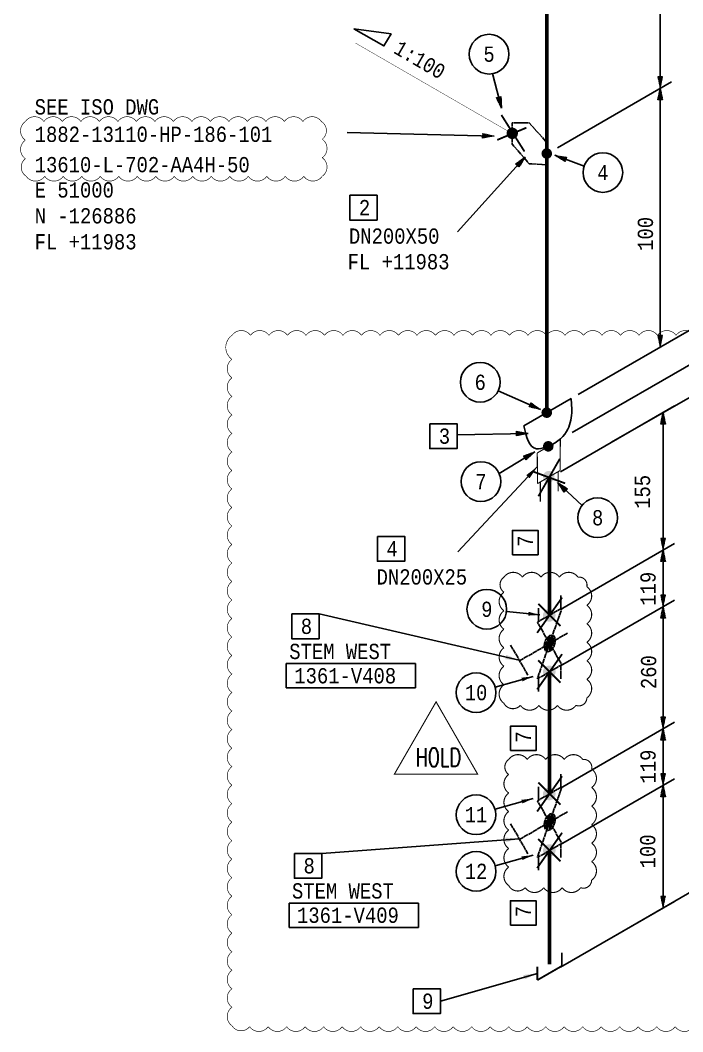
# Model space of a CAD drawing. Header units: inches. Extents: x 1009 to 1850, y 0 to 594.
# Drawn here: x 1315.1 to 1458.4, y 118.1 to 336.7 of the extents above; entities that cross this region are included whole.
import ezdxf
from ezdxf.enums import TextEntityAlignment as Align

# ---------------------------------------------------------------- set-up
doc = ezdxf.new("R2010")
doc.units = ezdxf.units.IN
doc.header["$MEASUREMENT"] = 0
doc.linetypes.add('Dashed', pattern=[4.18782, 2.09391, -2.09391])
doc.linetypes.add('Solid', pattern=[1, 1, 0])
for name, color, linetype in [('2', 2, 'Continuous'), ('3', 3, 'Continuous'), ('4', 4, 'Continuous'), ('Border', 7, 'Continuous'), ('DIM-LINES', 7, 'Continuous'), ('DIM-TEXT', 7, 'Continuous'), ('FITTINGS', 7, 'Continuous'), ('ISO-TEXT', 7, 'Continuous'), ('ISOTEXT', 7, 'Continuous'), ('NOZZLES', 7, 'Continuous'), ('PIPE', 7, 'Continuous'), ('Rev.4', 6, 'Continuous'), ('WELDS', 7, 'Continuous')]:
    doc.layers.add(name, color=color, linetype=linetype)
for name, color, linetype, lineweight in [('fittingDimension', 2, 'Solid', 13), ('symbol', 2, 'Solid', 30), ('weldDimension', 2, 'Solid', 13)]:
    doc.layers.add(name, color=color, linetype=linetype, lineweight=lineweight)
doc.styles.add('fixedText', font='MONOTXT8.shx', dxfattribs={"width": 0.85})
doc.styles.add('MONOTXT', font='MONOTXT.shx', dxfattribs={"width": 0.8})
doc.styles.add('ROMANS', font='romans.shx', dxfattribs={"width": 0.8})
doc.styles.get("Standard").update_dxf_attribs({"font": 'arial.ttf'})
doc.dimstyles.new('1-1', dxfattribs={"dimtxt": 2.5, "dimasz": 3, "dimexe": 1.2, "dimexo": 1.2, "dimtad": 1, "dimdec": 1, "dimzin": 12, "dimdsep": 46, "dimtxsty": 'ROMANS', "dimcen": 2.5, "dimclrd": 4, "dimclre": 4, "dimclrt": 2, "dimadec": 1, "dimazin": 3, "dimtfac": 1, "dimtdec": 1, "dimtmove": 0, "dimatfit": 3, "dimfxl": 1, "dimtfill": 1, "dimarcsym": 0})
doc.dimstyles.new('ISO-25', dxfattribs={"dimtxt": 2.5, "dimasz": 2.5, "dimexe": 1.25, "dimexo": 0.625, "dimtad": 1, "dimtxsty": 'Standard', "dimcen": 2.5, "dimclre": 4, "dimadec": 0, "dimazin": 0, "dimtfac": 1, "dimtmove": 0, "dimatfit": 3, "dimfxl": 1, "dimarcsym": 0})

# ---------------------------------------------------------------- blocks, each defined once
blk = doc.blocks.new('block51')
at = {"layer": 'WELDS'}
h = blk.add_hatch(color=2, dxfattribs=at)
edge = h.paths.add_edge_path(flags=0)
edge.add_arc((0, 0), 1.15, 0, 360)
at = {"flags": 1}
for tag in ['Tag', 'UCI', 'Pipe Ref', 'Description', 'Key']:
    blk.add_attdef(tag, (0, 0), '', height=1, dxfattribs=at)
blk = doc.blocks.new('block52')
at = {"layer": 'WELDS'}
h = blk.add_hatch(color=2, dxfattribs=at)
edge = h.paths.add_edge_path(flags=0)
edge.add_arc((0, 0), 1.15, 0, 360)
at = {"flags": 1}
for tag in ['Tag', 'UCI', 'Pipe Ref', 'Description', 'Key']:
    blk.add_attdef(tag, (0, 0), '', height=1, dxfattribs=at)
blk = doc.blocks.new('block72')
at = {"color": 2, "linetype": 'ByBlock', "const_width": 0.2}
for points in [[(0, 2.399999999999977), (0, 0)], [(4.800000000000011, -0.4000000000000341), (0, 2.399999999999977)], [(0, 0), (0, -2.400000000000034)], [(4.800000000000011, -5.100000000000023), (4.800000000000011, -0.4000000000000341)], [(0, -2.400000000000034), (4.800000000000011, -5.100000000000023)]]:
    blk.add_lwpolyline(points, dxfattribs=at)
at = {"flags": 1}
for tag in ['Tag', 'UCI', 'Pipe Ref', 'Description', 'Key']:
    blk.add_attdef(tag, (0, 0), '', height=1, dxfattribs=at)

msp = doc.modelspace()

# ---------------------------------------------------------------- hatches: boundary and pattern name
at = {"layer": 'WELDS'}
h = msp.add_hatch(color=2, dxfattribs=at)
edge = h.paths.add_edge_path(flags=0)
edge.add_arc((1421.515855416632, 312.2730015240131), 1.25, -180.0000000000002, 179.9999999999998)
h = msp.add_hatch(color=2, dxfattribs=at)
edge = h.paths.add_edge_path(flags=0)
edge.add_arc((1429.296226198115, 244.6435948764215), 1.15, -59.00555022275671, 300.9944497772433, ccw=False)
h = msp.add_hatch(color=2, dxfattribs=at)
edge = h.paths.add_edge_path(flags=0)
edge.add_arc((1429.407568900845, 238.0816699338998), 1.25, -60.00000000000001, 300.0000000000001)
h = msp.add_hatch(color=2, dxfattribs=at)
edge = h.paths.add_edge_path(flags=0)
edge.add_arc((1429.519580196421, 208.1259699488317), 1.375, 299.9999999999999, 659.9999999999999, ccw=False)
h = msp.add_hatch(color=2, dxfattribs=at)
edge = h.paths.add_edge_path(flags=0)
edge.add_arc((1429.519580196421, 195.9047836693249), 1.375, 299.9999999999999, 659.9999999999999, ccw=False)
h = msp.add_hatch(color=2, dxfattribs=at)
edge = h.paths.add_edge_path(flags=0)
edge.add_arc((1429.519580196421, 169.5230643709745), 1.375, 299.9999999999999, 659.9999999999999, ccw=False)
h = msp.add_hatch(color=2, dxfattribs=at)
edge = h.paths.add_edge_path(flags=0)
edge.add_arc((1429.519580196421, 157.3018780914677), 1.375, 299.9999999999999, 659.9999999999999, ccw=False)

# ---------------------------------------------------------------- linework, layer by layer
at = {"layer": '2', "color": 4}
for p, q in [((1419.182250337653, 317.7040520497834), (1417.213738463902, 325.2427727977605)), ((1424.281207037153, 307.1827302480593), (1409.679981167104, 290.9918417764858)), ((1430.751099240949, 307.5446252050689), (1437.03683996884, 305.1904187488811)), ((1427.640283595558, 252.5728559035953), (1418.455339141882, 256.6249931398185)), ((1424.926177877127, 247.436048370675), (1409.572861432736, 247.1600982769631)), ((1426.398157533969, 243.4455179987303), (1418.669441145987, 238.773293151055)), ((1431.309646054922, 236.8500093247673), (1436.609053583137, 231.8807336447828))]:
    msp.add_line(p, q, dxfattribs=at)
for points in [[(1386.39496148048, 298.890747677535), (1392.295086718514, 298.890747677535), (1392.295086718514, 293.5280304643985), (1386.39496148048, 293.5280304643985)], [(1403.672736194702, 249.5132294584976), (1409.572861432736, 249.5132294584976), (1409.572861432736, 244.1505122453612), (1403.672736194702, 244.1505122453612)], [(1392.356185316495, 225.18997295886), (1398.256310554529, 225.18997295886), (1398.256310554529, 219.8272557457235), (1392.356185316495, 219.8272557457235)], [(1421.536200063322, 221.2145613133389), (1421.536200063322, 226.4877606624231), (1427.086075540473, 226.4877606624234), (1427.086075540473, 221.2145613133389)], [(1373.838100820284, 208.418137870272), (1379.738226058318, 208.418137870272), (1379.738226058318, 203.0554206571355), (1373.838100820284, 203.0554206571355)], [(1421.114754431374, 178.9021133816623), (1421.114754431374, 184.1753127307465), (1426.664629908525, 184.1753127307468), (1426.664629908525, 178.9021133816623)], [(1374.425043951774, 156.6675087407019), (1380.325169189808, 156.6675087407019), (1380.325169189808, 151.3047915275654), (1374.425043951774, 151.3047915275654)], [(1421.114754431374, 141.1731580367178), (1421.114754431374, 146.4463573858019), (1426.664629908525, 146.4463573858023), (1426.664629908525, 141.1731580367178)], [(1400.076425311183, 127.4173628202046), (1405.976550549217, 127.4173628202046), (1405.976550549217, 122.0546456070681), (1400.076425311183, 122.0546456070681)]]:
    msp.add_lwpolyline(points, close=True, dxfattribs=at)
for centre in [(1416.49556009882, 329.3895409895056), (1441.098747778097, 303.8101995818309), (1414.588294453558, 258.4824283011374), (1414.752192446218, 237.0242183601553), (1439.974036632749, 229.2197208534141), (1416.008112192686, 209.4308663910772), (1413.686561981431, 191.4198613747406), (1413.680714727362, 165.0298799658684), (1413.686561981431, 152.8028489198371)]:
    msp.add_circle(centre, 4.29, dxfattribs=at)
at = {"layer": '4', "color": 4}
msp.add_lwpolyline([(1387.277724255264, 334.8879924087699), (1395.302179367884, 333.7634380982769), (1393.773752260175, 331.1617055696585), (1387.277724255264, 334.8879924087699)], dxfattribs=at)
at = {"layer": 'Border', "color": 4}
for p, q in [((1453.498314576682, 537.5195285727721), (1453.498312205399, 266.0793718614628)), ((1454.114688056418, 251.9485415362411), (1454.114687121285, 144.9041884485482))]:
    msp.add_line(p, q, dxfattribs=at)
at = {"layer": 'Border', "color": 2}
for p, q in [((1431.308803555056, 309.1757902968894), (1455.95953882495, 323.4078989406847)), ((1435.744901456326, 255.8294326484114), (1467.003930345912, 273.87684139242)), ((1442.969569793944, 245.5139309581267), (1487.316226170661, 270.9425644500775)), ((1434.471004988757, 247.6312548041952), (1467.003930345912, 266.4141480166746)), ((1434.236769803091, 254.958712432443), (1424.019825853475, 249.0599570928366)), ((1431.925177653887, 239.1374349575493), (1456.575912923781, 253.3695436013446)), ((1431.92851210405, 209.41769980112), (1456.579247373943, 223.6498084449152)), ((1431.925177653887, 197.1804839227682), (1456.575912923781, 211.4125925665635)), ((1431.919330399818, 170.8046093909423), (1456.570065669712, 185.0367180347376)), ((1431.925177653887, 158.577578344911), (1456.575912923781, 172.8096869887063)), ((1442.966248562493, 138.4676476710649), (1467.616983832386, 152.6997563148602)), ((1431.921856422435, 132.0911516704875), (1456.572591692329, 146.3232603142828))]:
    msp.add_line(p, q, dxfattribs=at)
msp.add_spline([(1424.019825853475, 249.0599570928366), (1426.72213940894, 244.1093661628869), (1428.77172719, 244.4578802796119), (1433.274559781599, 247.8701943681705), (1434.363635189387, 251.8526304676617), (1434.236769803091, 254.958712432443)], degree=3, dxfattribs=at)
at = {"layer": 'DIM-LINES', "color": 4}
msp.add_line((1417.601834327776, 311.6973574237301), (1385.844108660692, 312.4665314615327), dxfattribs=at)
at = {"layer": 'FITTINGS', "color": 2, "linetype": 'ByBlock'}
for points, const_width in [([(1428.97505541663, 307.9160423134879), (1428.97505541663, 305.7160423134878)], 0.2), ([(1431.450088905937, 239.1363692765258), (1431.450088905937, 234.9425971901661)], 0.26), ([(1427.586222072158, 236.9055647199309), (1427.586222072158, 232.7117926335712)], 0.26)]:
    msp.add_lwpolyline(points, dxfattribs=dict(at, const_width=const_width))
at = {"layer": 'ISO-TEXT', "color": 2}
for p, q in [((1400.622260967003, 197.7135873773983), (1372.662260967003, 197.7135873773983)), ((1401.209204098493, 145.9629582478281), (1373.249204098493, 145.9629582478281))]:
    msp.add_line(p, q, dxfattribs=at)
at = {"layer": 'ISOTEXT', "color": 2, "linetype": 'Continuous', "lineweight": 30}
for p, q in [((1372.662260967003, 197.7135873773983), (1372.662260967003, 192.4335873773983)), ((1400.622260967003, 192.4335873773983), (1400.622260967003, 197.7135873773983)), ((1372.662260967003, 192.4335873773983), (1400.622260967003, 192.4335873773983)), ((1373.249204098493, 145.9629582478281), (1373.249204098493, 140.6829582478282)), ((1401.209204098493, 140.6829582478282), (1401.209204098493, 145.9629582478281)), ((1373.249204098493, 140.6829582478282), (1401.209204098493, 140.6829582478282))]:
    msp.add_line(p, q, dxfattribs=at)
at = {"layer": 'NOZZLES', "const_width": 0.8}
for points in [[(1428.97505541663, 251.9208602150205), (1428.97505541663, 523.0015686681893)], [(1429.591429515461, 208.1560290959196), (1429.591429515461, 238.1076583411152)], [(1429.591429515461, 169.5531235180621), (1429.591429515461, 195.934842816413)], [(1429.591429515461, 163.4424999084415), (1429.591429515461, 163.4425303783093)], [(1429.591429515461, 132.6981184060307), (1429.591429515461, 157.3319372385553)]]:
    msp.add_lwpolyline(points, dxfattribs=at)
at = {"layer": 'PIPE', "color": 2, "linetype": 'Dashed', "const_width": 0.08}
msp.add_lwpolyline([(1387.579026111531, 331.8102775711652), (1421.515855416633, 312.2168400364228)], dxfattribs=at)
at = {"layer": 'Rev.4', "color": 1}
for points, const_width in [([(1316.249541987763, 314.8323048087268, -0.52056705), (1320.249541987763, 314.8323048087268, -0.52056705), (1324.249541987763, 314.8323048087268, -0.52056705), (1328.249541987763, 314.8323048087268, -0.52056705), (1332.249541987763, 314.8323048087268, -0.52056705), (1336.249541987763, 314.8323048087268, -0.52056705), (1340.249541987763, 314.8323048087268, -0.52056705), (1344.249541987763, 314.8323048087268, -0.52056705), (1348.249541987763, 314.8323048087268, -0.52056705), (1352.249541987763, 314.8323048087268, -0.52056705), (1356.249541987763, 314.8323048087268, -0.52056705), (1360.249541987763, 314.8323048087268, -0.52056705), (1364.249541987763, 314.8323048087268, -0.52056705), (1368.249541987763, 314.8323048087268, -0.52056705), (1372.249541987763, 314.8323048087268, -0.52056705), (1376.249541987763, 314.8323048087268, -0.52056705), (1380.249541987763, 314.8323048087268, -0.52056705), (1380.425854798038, 311.0086176190011, -0.52056705), (1380.425854798038, 307.0086176190011, -0.52056705), (1380.425854798038, 303.0086176190011, -0.52056705), (1376.438387722012, 302.9960846950269, -0.52056705), (1372.438387722012, 302.9960846950269, -0.52056705), (1368.438387722012, 302.9960846950269, -0.52056705), (1364.438387722012, 302.9960846950269, -0.52056705), (1360.438387722012, 302.9960846950269, -0.52056705), (1356.438387722012, 302.9960846950269, -0.52056705), (1352.438387722012, 302.9960846950269, -0.52056705), (1348.438387722012, 302.9960846950269, -0.52056705), (1344.438387722012, 302.9960846950269, -0.52056705), (1340.438387722012, 302.9960846950269, -0.52056705), (1336.438387722012, 302.9960846950269, -0.52056705), (1332.438387722012, 302.9960846950269, -0.52056705), (1328.438387722012, 302.9960846950269, -0.52056705), (1324.438387722012, 302.9960846950269, -0.52056705), (1320.438387722012, 302.9960846950269, -0.52056705), (1316.438387722012, 302.9960846950269, -0.52056705), (1316.249541987763, 306.8072389607782, -0.52056705), (1316.249541987763, 310.8072389607782, -0.52056705)], 0.132), ([(1419.716094347399, 216.3735243445178, -0.52056705), (1423.716094347399, 216.3735243445178, -0.52056705), (1427.716094347399, 216.3735243445178, -0.52056705), (1431.716094347399, 216.3735243445178, -0.52056705), (1435.716094347399, 216.3735243445178, -0.52056705), (1437.640136640861, 214.2975666379796, -0.52056705), (1437.640136640861, 210.2975666379796, -0.52056705), (1437.640136640861, 206.2975666379796, -0.52056705), (1437.640136640861, 202.2975666379796, -0.52056705), (1437.640136640861, 198.2975666379796, -0.52056705), (1437.640136640861, 194.2975666379796, -0.52056705), (1437.640136640861, 190.2975666379796, -0.52056705), (1435.268696909007, 188.6690063698334, -0.52056705), (1431.268696909007, 188.6690063698334, -0.52056705), (1427.268696909007, 188.6690063698334, -0.52056705), (1423.268696909007, 188.6690063698334, -0.52056705), (1419.716094347399, 189.1164038082254, -0.52056705), (1419.716094347399, 193.1164038082254, -0.52056705), (1419.716094347399, 197.1164038082254, -0.52056705), (1419.716094347399, 201.1164038082254, -0.52056705), (1419.716094347399, 205.1164038082254, -0.52056705), (1419.716094347399, 209.1164038082254, -0.52056705), (1419.716094347399, 213.1164038082254, -0.52056705)], 0.2376), ([(1420.750612438612, 176.9811210161924, -0.52056705), (1424.750612438612, 176.9811210161924, -0.52056705), (1428.750612438612, 176.9811210161924, -0.52056705), (1432.750612438612, 176.9811210161924, -0.52056705), (1436.750612438612, 176.9811210161924, -0.52056705), (1438.674654732073, 174.9051633096542, -0.52056705), (1438.674654732073, 170.9051633096542, -0.52056705), (1438.674654732073, 166.9051633096542, -0.52056705), (1438.674654732073, 162.9051633096542, -0.52056705), (1438.674654732073, 158.9051633096542, -0.52056705), (1438.674654732073, 154.9051633096542, -0.52056705), (1438.674654732073, 150.9051633096542, -0.52056705), (1436.30321500022, 149.276603041508, -0.52056705), (1432.30321500022, 149.276603041508, -0.52056705), (1428.30321500022, 149.276603041508, -0.52056705), (1424.30321500022, 149.276603041508, -0.52056705), (1420.750612438612, 149.7240004799, -0.52056705), (1420.750612438612, 153.7240004799, -0.52056705), (1420.750612438612, 157.7240004799, -0.52056705), (1420.750612438612, 161.7240004799, -0.52056705), (1420.750612438612, 165.7240004799, -0.52056705), (1420.750612438612, 169.7240004799, -0.52056705), (1420.750612438612, 173.7240004799, -0.52056705)], 0.2376)]:
    msp.add_lwpolyline(points, format="xyb", close=True, dxfattribs=dict(at, const_width=const_width))
at = {"layer": 'Rev.4', "color": 1, "const_width": 0.132}
msp.add_lwpolyline([(1460.734905444685, 119.2456892055579, -0.52056705), (1456.734905444685, 119.2456892055579, -0.52056705), (1452.734905444685, 119.2456892055579, -0.52056705), (1448.734905444685, 119.2456892055579, -0.52056705), (1444.734905444685, 119.2456892055579, -0.52056705), (1440.734905444685, 119.2456892055579, -0.52056705), (1436.734905444685, 119.2456892055579, -0.52056705), (1432.734905444685, 119.2456892055579, -0.52056705), (1428.734905444685, 119.2456892055579, -0.52056705), (1424.734905444685, 119.2456892055579, -0.52056705), (1420.734905444685, 119.2456892055579, -0.52056705), (1416.734905444685, 119.2456892055579, -0.52056705), (1412.734905444685, 119.2456892055579, -0.52056705), (1408.734905444685, 119.2456892055579, -0.52056705), (1404.734905444685, 119.2456892055579, -0.52056705), (1400.734905444685, 119.2456892055579, -0.52056705), (1396.734905444685, 119.2456892055579, -0.52056705), (1392.734905444685, 119.2456892055579, -0.52056705), (1388.734905444685, 119.2456892055579, -0.52056705), (1384.734905444685, 119.2456892055579, -0.52056705), (1380.734905444685, 119.2456892055579, -0.52056705), (1376.734905444685, 119.2456892055579, -0.52056705), (1372.734905444685, 119.2456892055579, -0.52056705), (1368.734905444685, 119.2456892055579, -0.52056705), (1364.734905444685, 119.2456892055579, -0.52056705), (1360.924427087443, 119.4352108483163, -0.52056705), (1360.924427087443, 123.4352108483163, -0.52056705), (1360.924427087443, 127.4352108483163, -0.52056705), (1360.924427087443, 131.4352108483163, -0.52056705), (1360.924427087443, 135.4352108483163, -0.52056705), (1360.924427087443, 139.4352108483163, -0.52056705), (1360.924427087443, 143.4352108483163, -0.52056705), (1360.924427087443, 147.4352108483162, -0.52056705), (1360.924427087443, 151.4352108483162, -0.52056705), (1360.924427087443, 155.4352108483162, -0.52056705), (1360.924427087443, 159.4352108483162, -0.52056705), (1360.924427087443, 163.4352108483163, -0.52056705), (1360.924427087443, 167.4352108483163, -0.52056705), (1360.924427087443, 171.4352108483163, -0.52056705), (1360.924427087443, 175.4352108483163, -0.52056705), (1360.924427087443, 179.4352108483163, -0.52056705), (1360.924427087443, 183.4352108483163, -0.52056705), (1360.924427087443, 187.4352108483163, -0.52056705), (1360.924427087443, 191.4352108483163, -0.52056705), (1360.924427087443, 195.4352108483163, -0.52056705), (1360.924427087443, 199.4352108483163, -0.52056705), (1360.924427087443, 203.4352108483163, -0.52056705), (1360.924427087443, 207.4352108483162, -0.52056705), (1360.924427087443, 211.4352108483163, -0.52056705), (1360.924427087443, 215.4352108483162, -0.52056705), (1360.924427087443, 219.4352108483162, -0.52056705), (1360.924427087443, 223.4352108483163, -0.52056705), (1360.924427087443, 227.4352108483163, -0.52056705), (1360.924427087443, 231.4352108483163, -0.52056705), (1360.924427087443, 235.4352108483163, -0.52056705), (1360.924427087443, 239.4352108483163, -0.52056705), (1360.924427087443, 243.4352108483163, -0.52056705), (1360.924427087443, 247.4352108483163, -0.52056705), (1360.924427087443, 251.4352108483163, -0.52056705), (1360.924427087443, 255.4352108483163, -0.52056705), (1360.924427087443, 259.4352108483163, -0.52056705), (1360.924427087443, 263.4352108483163, -0.52056705), (1360.924427087443, 268.62174014012, -0.52056705), (1364.924427087443, 268.62174014012, -0.52056705), (1368.924427087443, 268.62174014012, -0.52056705), (1372.924427087443, 268.62174014012, -0.52056705), (1376.924427087443, 268.62174014012, -0.52056705), (1380.924427087443, 268.62174014012, -0.52056705), (1384.924427087443, 268.62174014012, -0.52056705), (1388.924427087443, 268.62174014012, -0.52056705), (1392.924427087443, 268.62174014012, -0.52056705), (1396.924427087443, 268.62174014012, -0.52056705), (1400.924427087443, 268.62174014012, -0.52056705), (1404.924427087443, 268.62174014012, -0.52056705), (1408.924427087443, 268.62174014012, -0.52056705), (1412.924427087443, 268.62174014012, -0.52056705), (1416.924427087443, 268.62174014012, -0.52056705), (1420.924427087443, 268.62174014012, -0.52056705), (1424.924427087443, 268.62174014012, -0.52056705), (1428.924427087443, 268.62174014012, -0.52056705), (1432.924427087443, 268.62174014012, -0.52056705), (1436.924427087443, 268.62174014012, -0.52056705), (1440.924427087443, 268.62174014012, -0.52056705), (1444.924427087443, 268.62174014012, -0.52056705), (1448.924427087443, 268.62174014012, -0.52056705), (1452.924427087443, 268.62174014012, -0.52056705), (1456.924427087443, 268.62174014012, -0.52056705), (1460.924427087443, 268.62174014012, -0.52056705)], format="xyb", dxfattribs=at)
at = {"layer": 'Rev.4', "color": 1, "const_width": 0.2376}
msp.add_lwpolyline([(1405.044802529752, 189.4355037314983), (1396.029804925548, 173.8065812334869), (1414.029804925548, 173.8065812334869)], close=True, dxfattribs=at)
at = {"layer": 'symbol', "flags": 128}
msp.add_lwpolyline([(1428.97505541663, 305.4968423134879), (1425.144655416631, 305.6984423134885), (1421.515855416633, 309.9320423134884), (1421.515855416633, 314.5688423134883), (1425.144655416631, 314.5688423134883), (1428.97505541663, 310.3352423134882)], close=True, dxfattribs=at)
for points in [[(1431.980913413064, 209.5338612884261), (1431.985839291739, 212.439242653641)], [(1432.242395031585, 209.6846376933681), (1426.947132899661, 206.6312659420687), (1432.23572613126, 197.4596059702635), (1426.940490436758, 194.4062494633981), (1432.242395031585, 209.6846376933681)], [(1427.206871496533, 209.6835782686276), (1427.201945617858, 206.7781969034131)], [(1433.482651067249, 204.2890805109151), (1423.106110436156, 198.3057249659306)], [(1430.696860027289, 203.3419013016246), (1430.811383947266, 202.7528640848886), (1430.742913183273, 202.0576759167798), (1430.500005388995, 201.3520760294336), (1430.126022424634, 200.762104880137), (1429.67312588699, 200.3683828502653), (1429.211049839711, 200.2315057304622), (1428.803686092395, 200.3717612493201), (1428.523774456366, 200.7640886220106), (1428.409244712068, 201.3531557953002), (1428.477721300382, 202.0483140068554), (1428.720629094679, 202.7539138941038), (1429.094612059021, 203.3438850434986), (1429.547508596684, 203.7376070732721), (1430.009584643963, 203.8744841930752), (1430.416948391279, 203.7342286742169), (1430.696860027289, 203.3419013016246)], [(1430.315524046827, 203.5577582942965), (1428.867334984094, 200.5330526783027)], [(1430.085535707357, 203.6933124124471), (1429.097323323565, 200.3974985601521)], [(1429.323339891138, 203.4242856903493), (1429.859519139783, 200.6665252822499)], [(1429.568383025468, 203.609135035545), (1429.614476005454, 200.4816759370542)], [(1421.161522932904, 201.6780953835847), (1424.901120148563, 195.1927574890752)], [(1430.620559358393, 202.4962406766836), (1428.562299672529, 201.5945702959157)], [(1430.598764174838, 202.9211605519072), (1428.584094856083, 201.1696504206921)], [(1430.565165324019, 202.0472611156615), (1428.617693706902, 202.0435498569377)], [(1430.504017826436, 203.2674138509692), (1428.678841204485, 200.8233971216305)], [(1430.44860101872, 201.6274222917141), (1428.734258012201, 202.4633886808851)], [(1430.082097342183, 200.9181500447767), (1429.100761688738, 203.1726609278221)], [(1431.98091341302, 197.3126750088945), (1431.979316032357, 194.4092016668133)], [(1427.200348237238, 191.6535372818498), (1427.201945617901, 194.5570106239311)], [(1431.980913413064, 170.9309557105689), (1431.985839291739, 173.8363370757838)], [(1432.242395031585, 171.0817321155109), (1426.947132899661, 168.0283603642115), (1432.23572613126, 158.8567003924063), (1426.940490436758, 155.8033438855409), (1432.242395031585, 171.0817321155109)], [(1427.206871496533, 171.0806726907704), (1427.201945617858, 168.1752913255559)], [(1433.482651067249, 165.6861749330579), (1423.106110436156, 159.7028193880734)], [(1430.696860027289, 164.7389957237674), (1430.811383947266, 164.1499585070314), (1430.742913183273, 163.4547703389226), (1430.500005388995, 162.7491704515764), (1430.126022424634, 162.1591993022798), (1429.67312588699, 161.7654772724081), (1429.211049839711, 161.628600152605), (1428.803686092395, 161.7688556714629), (1428.523774456366, 162.1611830441534), (1428.409244712068, 162.750250217443), (1428.477721300382, 163.4454084289982), (1428.720629094679, 164.1510083162466), (1429.094612059021, 164.7409794656414), (1429.547508596684, 165.1347014954149), (1430.009584643963, 165.271578615218), (1430.416948391279, 165.1313230963597), (1430.696860027289, 164.7389957237674)], [(1430.598764174838, 164.31825497405), (1428.584094856083, 162.5667448428349)], [(1430.504017826436, 164.664508273112), (1428.678841204485, 162.2204915437733)], [(1430.315524046827, 164.9548527164393), (1428.867334984094, 161.9301471004455)], [(1430.085535707357, 165.0904068345899), (1429.097323323565, 161.7945929822949)], [(1430.082097342183, 162.3152444669195), (1429.100761688738, 164.5697553499649)], [(1429.323339891138, 164.8213801124921), (1429.859519139783, 162.0636197043927)], [(1429.568383025468, 165.0062294576878), (1429.614476005454, 161.878770359197)], [(1421.161522932904, 163.0751898057275), (1424.901120148563, 156.589851911218)], [(1430.620559358393, 163.8933350988264), (1428.562299672529, 162.9916647180585)], [(1430.565165324019, 163.4443555378043), (1428.617693706902, 163.4406442790805)], [(1430.44860101872, 163.0245167138569), (1428.734258012201, 163.8604831030279)], [(1431.98091341302, 158.7097694310373), (1431.979316032357, 155.8062960889561)], [(1427.200348237238, 153.0506317039926), (1427.201945617901, 155.9541050460739)]]:
    msp.add_lwpolyline(points, dxfattribs=at)
at = {"layer": 'weldDimension', "color": 4, "flags": 128}
for points in [[(1453.498314576682, 321.9869104584114), (1453.996730078182, 324.4789879642115), (1452.999899075783, 324.4789879643118), (1453.498314576682, 321.9869104584114), (1453.498314576782, 322.4853259595116), (1453.897046977882, 324.4789879642115)], [(1453.099582176083, 324.4789879643116), (1453.498314576782, 322.4853259595116), (1453.498314576782, 322.9837414607114), (1453.797363877682, 324.4789879642117), (1453.199265276283, 324.4789879642117), (1453.498314576782, 322.9837414607114), (1453.498314576882, 323.4821569619115), (1453.697680777483, 324.4789879642117)], [(1453.298948376482, 324.4789879642115), (1453.498314576882, 323.4821569619115), (1453.498314576882, 323.9805724630115), (1453.597997677182, 324.4789879642115)], [(1453.398631476783, 324.4789879642117), (1453.498314576882, 323.9805724630115)], [(1453.498316947966, 321.9869090894322), (1453.996732449166, 319.4948315835323), (1452.999901446866, 319.4948315835323), (1453.498316947966, 321.9869090894322)], [(1453.099584547066, 319.4948315835323), (1453.498316947966, 321.4884935882324)], [(1453.498316947966, 321.9869090894322), (1453.498316947966, 319.9932470847323), (1453.598000048266, 319.4948315835323)], [(1453.498316947966, 321.4884935882324), (1453.897049348966, 319.4948315835323)], [(1419.182250337653, 317.7040520497834), (1418.084225100428, 319.9960400265089), (1419.050222417383, 320.2420506579798), (1419.182250337653, 317.7040520497834), (1419.059245021918, 318.1870507083316), (1418.180824832167, 320.0206410896836)], [(1418.953622685717, 320.2174495948751), (1419.059245021918, 318.1870507083316), (1418.936239706182, 318.6700493667392), (1418.277424563833, 320.0452421527893), (1418.857022953978, 320.1928485316996), (1418.936239706182, 318.6700493667392), (1418.813234390448, 319.1530480252879), (1418.374024295571, 320.0698432159638)], [(1418.760423222312, 320.1682474685949), (1418.813234390448, 319.1530480252879), (1418.690229074642, 319.6360466837658), (1418.470624027238, 320.0944442790688), (1418.663823490574, 320.1436464054195), (1418.690229074642, 319.6360466837658)], [(1453.199267647266, 319.4948315835325), (1453.498316947966, 320.9900780870324)], [(1453.298950747566, 319.4948315835323), (1453.498316947966, 320.4916625859324)], [(1453.398633847766, 319.4948315835323), (1453.498316947966, 319.9932470847323)], [(1453.498316947966, 320.9900780870324), (1453.797366248666, 319.4948315835325)], [(1453.498316947966, 320.4916625859324), (1453.697683148466, 319.4948315835325)], [(1417.601832901782, 311.6973550862887), (1415.09841790043, 311.2594262812831), (1415.122554129385, 312.255965035973), (1417.601832901782, 311.6973550862887)], [(1417.103563524388, 311.7094232007671), (1415.100831523325, 311.3590801567224)], [(1416.605294146993, 311.7214913152452), (1415.103245146222, 311.4587340322612)], [(1416.107024769698, 311.7335594297216), (1415.105658769117, 311.5583879077003)], [(1417.601832901782, 311.6973550862887), (1415.608755392303, 311.7456275441996), (1415.108072392011, 311.6580417831392)], [(1415.112899637803, 311.8573495341169), (1415.608755392303, 311.7456275441996)], [(1415.115313260698, 311.9570034095563), (1416.107024769698, 311.7335594297216)], [(1415.117726883595, 312.0566572850951), (1416.605294146993, 311.7214913152452)], [(1415.12014050649, 312.156311160534), (1417.103563524388, 311.7094232007671)], [(1424.281207037153, 307.1827302480593), (1422.958328318883, 305.0127394177134), (1422.225476362498, 305.6884612962896), (1424.281207037153, 307.1827302480593), (1423.943346097805, 306.8163042698295), (1422.885043123197, 305.0803116055921), (1422.298761558086, 305.6208891084334), (1423.943346097805, 306.8163042698295), (1423.605485158576, 306.4498782916751), (1422.81175792761, 305.1478837934482), (1422.372046753771, 305.5533169205549), (1423.605485158576, 306.4498782916751), (1423.267624219228, 306.0834523134453), (1422.738472731925, 305.2154559813267)], [(1422.445331949358, 305.4857447326989), (1423.267624219228, 306.0834523134453), (1422.929763279979, 305.7170263351935), (1422.665187536338, 305.2830281691829), (1422.518617145043, 305.4181725448204), (1422.929763279979, 305.7170263351935)], [(1430.751099240949, 307.5446252050689), (1433.257167890444, 307.1221465298014), (1432.901901580766, 306.1907723319783), (1430.751099240949, 307.5446252050689), (1432.148160537741, 307.0117257405103)], [(1432.937428211751, 306.2839097517125), (1431.216786339918, 307.3669920501887)], [(1431.216786339918, 307.3669920501887), (1433.221641259474, 307.0290091099677)], [(1432.972954842721, 306.3770471715465), (1431.682473438772, 307.1893588953909)], [(1431.682473438772, 307.1893588953909), (1433.186114628489, 306.9358716902333)], [(1432.148160537741, 307.0117257405103), (1433.150587997519, 306.8427342704002), (1433.008481473707, 306.4701845912804), (1432.148160537741, 307.0117257405103), (1432.613847636693, 306.8340925857291), (1433.115061366533, 306.7495968506656), (1433.044008104676, 306.5633220111139), (1432.613847636693, 306.8340925857291)], [(1453.498312205399, 266.0793718614628), (1453.996727706899, 268.571449367263), (1452.999896704499, 268.5714493673632), (1453.498312205399, 266.0793718614628), (1453.498312205499, 266.5777873625631), (1453.897044606599, 268.571449367263)], [(1453.099579804799, 268.571449367363), (1453.498312205499, 266.5777873625631), (1453.498312205499, 267.0762028637629), (1453.797361506398, 268.5714493672632), (1453.199262904999, 268.5714493672632), (1453.498312205499, 267.0762028637629), (1453.498312205599, 267.5746183649629), (1453.697678406199, 268.5714493672632)], [(1453.298946005199, 268.571449367263), (1453.498312205599, 267.5746183649629), (1453.498312205599, 268.0730338660629), (1453.597995305899, 268.571449367263)], [(1453.398629105499, 268.5714493672632), (1453.498312205599, 268.0730338660629)], [(1427.640283595558, 252.5728559035953), (1425.165278451675, 253.1501061481039), (1425.57768278755, 254.0576273384428), (1427.640283595558, 252.5728559035953), (1427.186523000335, 252.7790580715775), (1425.206518885267, 253.2408582671893)], [(1425.536442353948, 253.9668752194583), (1427.186523000335, 252.7790580715775), (1426.73276240522, 252.9852602394707), (1425.247759318869, 253.3316103861743)], [(1425.495201920355, 253.8761231003731), (1426.73276240522, 252.9852602394707), (1426.279001809995, 253.1914624074533), (1425.288999752462, 253.4223625052583), (1425.453961486753, 253.7853709813884), (1426.279001809995, 253.1914624074533), (1425.825241214781, 253.3976645753357), (1425.330240186064, 253.5131146242437), (1425.41272105316, 253.6946188623034), (1425.825241214781, 253.3976645753357)], [(1454.114691046796, 251.9485537500921), (1454.613106547997, 249.4564762441922), (1453.616275545696, 249.4564762441922), (1454.114691046796, 251.9485537500921)], [(1453.715958645897, 249.4564762441922), (1454.114691046796, 251.4501382488923)], [(1454.114691046796, 251.9485537500921), (1454.114691046797, 249.9548917453922), (1454.214374147097, 249.4564762441922)], [(1454.114691046796, 251.4501382488923), (1454.513423447797, 249.4564762441922)], [(1453.815641746097, 249.4564762441924), (1454.114691046797, 250.9517227476923)], [(1453.915324846397, 249.4564762441922), (1454.114691046796, 250.4533072465923)], [(1454.015007946597, 249.4564762441922), (1454.114691046797, 249.9548917453922)], [(1454.114691046797, 250.9517227476923), (1454.413740347497, 249.4564762441924)], [(1454.114691046796, 250.4533072465923), (1454.314057247297, 249.4564762441924)], [(1424.926177877127, 247.436048370675), (1422.437613239083, 246.9203795338052), (1422.43070712015, 247.9171866127751), (1424.926177877127, 247.436048370675), (1424.427774337574, 247.4325953112256), (1422.436922627173, 247.0200602417512)], [(1422.431397732009, 247.8175059049164), (1424.427774337574, 247.4325953112256), (1423.929370798157, 247.4291422517412), (1422.436232015314, 247.1197409496096)], [(1422.432088343919, 247.7178251969709), (1423.929370798157, 247.4291422517412), (1423.430967258604, 247.4256891922925), (1422.435541403404, 247.2194216575546), (1422.432778955779, 247.6181444891123), (1423.430967258604, 247.4256891922925), (1422.932563719101, 247.4222361327565), (1422.434850791544, 247.3191023654137), (1422.433469567689, 247.5184637811671), (1422.932563719101, 247.4222361327565)], [(1426.398157533969, 243.4455179987303), (1424.504508858266, 241.7505362879002), (1423.998258098415, 242.6092459101319), (1426.398157533969, 243.4455179987303), (1425.968802722785, 243.1923926187859), (1424.453883782242, 241.8364072501574), (1424.048883174351, 242.523374947925), (1425.968802722785, 243.1923926187859), (1425.539447911737, 242.9392672388794), (1424.403258706306, 241.9222782123643)], [(1424.099508250376, 242.4375039856683), (1425.539447911737, 242.9392672388794), (1425.110093100553, 242.6861418589351), (1424.352633630282, 242.0081491746207), (1424.150133326312, 242.3516330234615), (1425.110093100553, 242.6861418589351), (1424.680738289457, 242.4330164789415), (1424.302008554345, 242.0940201368279), (1424.200758402336, 242.2657620612049), (1424.680738289457, 242.4330164789415)], [(1431.309646054922, 236.8500093247673), (1433.453509628529, 235.4851953137034), (1432.763668580167, 234.7656180939718), (1431.309646054922, 236.8500093247673), (1431.669434664824, 236.5050888005258), (1433.384525523671, 235.4132375916836), (1432.832652685001, 234.8375758158935), (1431.669434664824, 236.5050888005258), (1432.029223274653, 236.1601682764047), (1433.315541418837, 235.3412798697616)], [(1432.901636789858, 234.9095335379133), (1432.029223274653, 236.1601682764047), (1432.389011884556, 235.8152477521629), (1433.246557313979, 235.2693221477428), (1432.970620894692, 234.9814912598355), (1432.389011884556, 235.8152477521629), (1432.748800494482, 235.4703272280193), (1433.177573209146, 235.1973644258199), (1433.03960499955, 235.0534489818549), (1432.748800494482, 235.4703272280193)], [(1454.118023125676, 222.2288199626419), (1454.616438627176, 224.720897468442), (1453.619607624776, 224.7208974685423), (1454.118023125676, 222.2288199626419), (1454.118023125776, 222.7272354637421), (1454.516755526876, 224.720897468442)], [(1453.719290725076, 224.7208974685421), (1454.118023125776, 222.7272354637421), (1454.118023125776, 223.225650964942), (1454.417072426676, 224.7208974684423), (1453.818973825276, 224.7208974684423), (1454.118023125776, 223.225650964942), (1454.118023125876, 223.724066466142), (1454.317389326476, 224.7208974684423)], [(1453.918656925476, 224.720897468442), (1454.118023125876, 223.724066466142), (1454.118023125876, 224.222481967242), (1454.217706226176, 224.720897468442)], [(1454.018340025776, 224.7208974684423), (1454.118023125876, 224.222481967242)], [(1454.118025496959, 222.2288185936628), (1454.61644099816, 219.7367410877628), (1453.619609995859, 219.7367410877628), (1454.118025496959, 222.2288185936628)], [(1453.71929309606, 219.7367410877628), (1454.118025496959, 221.730403092463)], [(1453.818976196259, 219.7367410877631), (1454.118025496959, 221.2319875912629)], [(1454.118025496959, 222.2288185936628), (1454.118025496959, 220.2351565889629), (1454.217708597259, 219.7367410877628)], [(1454.118025496959, 221.730403092463), (1454.516757897959, 219.7367410877628)], [(1454.118025496959, 221.2319875912629), (1454.41707479766, 219.7367410877631)], [(1453.918659296559, 219.7367410877628), (1454.118025496959, 220.7335720901629)], [(1454.01834239676, 219.7367410877628), (1454.118025496959, 220.2351565889629)], [(1454.118025496959, 220.7335720901629), (1454.31739169746, 219.7367410877631)], [(1454.114688675513, 209.9916040842902), (1454.613104177013, 212.4836815900903), (1453.616273174613, 212.4836815901906), (1454.114688675513, 209.9916040842902), (1454.114688675613, 210.4900195853904), (1454.513421076713, 212.4836815900903)], [(1453.715956274913, 212.4836815901904), (1454.114688675613, 210.4900195853904), (1454.114688675613, 210.9884350865902), (1454.413737976513, 212.4836815900906), (1453.815639375114, 212.4836815900906), (1454.114688675613, 210.9884350865902), (1454.114688675713, 211.4868505877903), (1454.314054876313, 212.4836815900906)], [(1453.915322475313, 212.4836815900903), (1454.114688675713, 211.4868505877903), (1454.114688675713, 211.9852660888903), (1454.214371776013, 212.4836815900903)], [(1454.015005575613, 212.4836815900906), (1454.114688675713, 211.9852660888903)], [(1454.114691046796, 209.991602715311), (1454.613106547997, 207.4995252094111), (1453.616275545696, 207.4995252094111), (1454.114691046796, 209.991602715311)], [(1454.114691046796, 209.991602715311), (1454.114691046797, 207.9979407106111), (1454.214374147097, 207.4995252094111)], [(1453.715958645897, 207.4995252094111), (1454.114691046796, 209.4931872141112)], [(1453.815641746097, 207.4995252094113), (1454.114691046797, 208.9947717129112)], [(1453.915324846397, 207.4995252094111), (1454.114691046796, 208.4963562118112)], [(1454.015007946597, 207.4995252094111), (1454.114691046797, 207.9979407106111)], [(1454.114691046796, 209.4931872141112), (1454.513423447797, 207.4995252094111)], [(1454.114691046797, 208.9947717129112), (1454.413740347497, 207.4995252094113)], [(1454.114691046796, 208.4963562118112), (1454.314057247297, 207.4995252094113)], [(1454.108841421444, 183.6157295524643), (1454.607256922944, 186.1078070582644), (1453.610425920544, 186.1078070583647), (1454.108841421444, 183.6157295524643), (1454.108841421544, 184.1141450535645), (1454.507573822644, 186.1078070582644)], [(1453.710109020844, 186.1078070583645), (1454.108841421544, 184.1141450535645), (1454.108841421544, 184.6125605547643), (1454.407890722444, 186.1078070582647), (1453.809792121045, 186.1078070582647), (1454.108841421544, 184.6125605547643), (1454.108841421644, 185.1109760559644), (1454.308207622244, 186.1078070582647)], [(1453.909475221244, 186.1078070582644), (1454.108841421644, 185.1109760559644), (1454.108841421644, 185.6093915570644), (1454.208524521944, 186.1078070582644)], [(1454.009158321544, 186.1078070582647), (1454.108841421644, 185.6093915570644)], [(1454.108843792727, 183.6157281834851), (1454.607259293928, 181.1236506775852), (1453.610428291628, 181.1236506775852), (1454.108843792727, 183.6157281834851)], [(1454.108843792727, 183.6157281834851), (1454.108843792728, 181.6220661787852), (1454.208526893028, 181.1236506775852)], [(1453.710111391828, 181.1236506775852), (1454.108843792727, 183.1173126822853)], [(1453.809794492028, 181.1236506775854), (1454.108843792728, 182.6188971810853)], [(1453.909477592328, 181.1236506775852), (1454.108843792727, 182.1204816799853)], [(1454.009160692528, 181.1236506775852), (1454.108843792728, 181.6220661787852)], [(1454.108843792727, 183.1173126822853), (1454.507576193728, 181.1236506775852)], [(1454.108843792728, 182.6188971810853), (1454.407893093428, 181.1236506775854)], [(1454.108843792727, 182.1204816799853), (1454.308209993228, 181.1236506775854)], [(1454.114688675513, 171.388698506433), (1454.613104177013, 173.8807760122331), (1453.616273174613, 173.8807760123334), (1454.114688675513, 171.388698506433), (1454.114688675613, 171.8871140075332), (1454.513421076713, 173.8807760122331)], [(1453.715956274913, 173.8807760123332), (1454.114688675613, 171.8871140075332), (1454.114688675613, 172.385529508733), (1454.413737976513, 173.8807760122334), (1453.815639375114, 173.8807760122334), (1454.114688675613, 172.385529508733), (1454.114688675713, 172.8839450099331), (1454.314054876313, 173.8807760122334)], [(1453.915322475313, 173.8807760122331), (1454.114688675713, 172.8839450099331), (1454.114688675713, 173.3823605110331), (1454.214371776013, 173.8807760122331)], [(1454.015005575613, 173.8807760122334), (1454.114688675713, 173.3823605110331)], [(1454.114691046796, 171.3886971374538), (1454.613106547997, 168.8966196315539), (1453.616275545696, 168.8966196315539), (1454.114691046796, 171.3886971374538)], [(1453.715958645897, 168.8966196315539), (1454.114691046796, 170.890281636254)], [(1454.114691046796, 171.3886971374538), (1454.114691046797, 169.3950351327539), (1454.214374147097, 168.8966196315539)], [(1454.114691046796, 170.890281636254), (1454.513423447797, 168.8966196315539)], [(1453.815641746097, 168.8966196315541), (1454.114691046797, 170.391866135054)], [(1453.915324846397, 168.8966196315539), (1454.114691046796, 169.893450633954)], [(1454.015007946597, 168.8966196315539), (1454.114691046797, 169.3950351327539)], [(1454.114691046797, 170.391866135054), (1454.413740347497, 168.8966196315541)], [(1454.114691046796, 169.893450633954), (1454.314057247297, 168.8966196315541)], [(1454.111367444061, 144.9022718320095), (1454.609782945561, 147.3943493378096), (1453.612951943162, 147.3943493379099), (1454.111367444061, 144.9022718320095), (1454.111367444161, 145.4006873331097), (1454.510099845261, 147.3943493378096)], [(1453.712635043462, 147.3943493379097), (1454.111367444161, 145.4006873331097), (1454.111367444161, 145.8991028343095), (1454.410416745061, 147.3943493378098), (1453.812318143662, 147.3943493378098), (1454.111367444161, 145.8991028343095), (1454.111367444262, 146.3975183355096), (1454.310733644862, 147.3943493378098)], [(1453.912001243861, 147.3943493378096), (1454.111367444262, 146.3975183355096), (1454.111367444262, 146.8959338366096), (1454.211050544561, 147.3943493378096)], [(1454.011684344162, 147.3943493378098), (1454.111367444262, 146.8959338366096)]]:
    msp.add_lwpolyline(points, dxfattribs=at)
at = {"layer": 'WELDS', "color": 2, "linetype": 'ByBlock', "const_width": 0.4}
for points in [[(1419.157457625199, 316.2526718906203), (1424.157457625199, 308.3526718906203)], [(1424.57684963492, 313.4994012171444), (1418.262981985798, 310.8538811770875)], [(1431.800854205402, 241.9700078425209), (1427.158536781805, 233.854658870445)], [(1432.940375552992, 236.6475019684908), (1426.089268314125, 239.1641532680188)], [(1432.291906662294, 211.9717758353447), (1426.890952368628, 204.3402823564945)], [(1427.122186990894, 210.6101142759908), (1431.928575494886, 205.8057705102617)], [(1432.291906662294, 199.7505895558379), (1426.890952368628, 192.1190960769877)], [(1427.122186990894, 198.388927996484), (1431.928575494886, 193.5845842307549)], [(1432.291906662294, 173.3688702574875), (1426.890952368628, 165.7373767786373)], [(1427.122186990894, 172.0072086981336), (1431.928575494886, 167.2028649324045)], [(1432.291906662294, 161.1476839779807), (1426.890952368628, 153.5161904991305)], [(1427.122186990894, 159.7860224186268), (1431.928575494886, 154.9816786528977)], [(1432.237323511923, 135.2615552826), (1432.23572613126, 132.3580819405187)], [(1432.23572613126, 132.3580819405187), (1426.940490436758, 129.3047254336532)], [(1426.942087817421, 132.2081987757345), (1426.940490436758, 129.3047254336532)]]:
    msp.add_lwpolyline(points, dxfattribs=at)

# ---------------------------------------------------------------- block references
at = {"xscale": 1.2, "yscale": 1.2, "zscale": 1.2, "rotation": 299.9999999999999}
msp.add_blockref('block72', (1429.406251389406, 244.651820801254), dxfattribs=at)
at = {"layer": 'WELDS'}
for name, p in [('block51', (1428.97505541663, 307.9160423134879)), ('block52', (1428.97505541663, 251.9208602150205))]:
    msp.add_blockref(name, p, dxfattribs=at)

# ---------------------------------------------------------------- texts
at = {"layer": '2', "style": 'fixedText', "width": 0.85}
for s, p in [('5', (1416.49556009882, 329.3895409895056)), ('4', (1441.098747778097, 303.8101995818309)), ('6', (1414.588294453558, 258.4824283011374)), ('7', (1414.752192446218, 237.0242183601553)), ('8', (1439.974036632749, 229.2197208534141)), ('9', (1416.008112192686, 209.4308663910772)), ('10', (1413.686561981431, 191.4198613747406)), ('11', (1413.680714727362, 165.0298799658684)), ('12', (1413.686561981431, 152.8028489198371))]:
    msp.add_text(s, height=3.3, dxfattribs=at).set_placement(p, align=Align.MIDDLE_CENTER)
at = {"layer": '3', "style": 'ROMANS', "width": 0.7}
msp.add_text('HOLD ', height=4, dxfattribs=at).set_placement((1406.46996806621, 177.4335680135353), align=Align.MIDDLE_CENTER)
at = {"layer": 'DIM-TEXT', "color": 2, "style": 'MONOTXT', "width": 0.8566}
for s, p in [('100', (1451.93997925057, 286.8769690097449)), ('155', (1451.310646904061, 231.1369612924127)), ('119', (1452.509572303205, 210.2027612060488)), ('260', (1452.643659458548, 192.1740861844221)), ('119', (1452.509571967487, 171.7732083931772)), ('100', (1452.439084666902, 153.4528214839241))]:
    msp.add_text(s, height=3.3, rotation=90, dxfattribs=at).set_placement(p)
at = {"layer": 'fittingDimension', "style": 'fixedText', "width": 0.85}
msp.add_text('1:100', height=3.1997569062, rotation=329.8375686400984, dxfattribs=at).set_placement((1400.730996111951, 326.8076591746416), align=Align.CENTER)
at = {"layer": 'ISO-TEXT', "color": 2, "style": 'MONOTXT', "width": 0.8566}
for s, p in [('SEE ISO DWG', (1318.267126815671, 316.3485991852302)), ('1882-13110-HP-186-101', (1318.267126815671, 310.423913943087)), ('13610-L-702-AA4H-50', (1318.267126815671, 303.8585000674204)), ('E 51000', (1318.267126815671, 298.4045865506187)), ('2', (1388.353030371895, 294.5732788973722)), ('N -126886', (1318.267126815671, 292.8045865506188)), ('DN200X50', (1386.202637082853, 288.4260336926493)), ('FL +11983', (1318.267126815671, 287.2045865506187)), ('FL +11983', (1385.925974373023, 282.8940614351346)), ('3', (1405.630805086117, 245.1957606783349)), ('4', (1394.31425420791, 220.8725041786972)), ('DN200X25', (1392.185673220142, 214.774309320932)), ('8', (1375.796169711699, 204.1006690901092)), ('STEM WEST', (1373.302260967003, 198.6735873773983)), ('1361-V408', (1374.392880967003, 193.4235873773983)), ('8', (1376.383112843189, 152.3500399605391)), ('STEM WEST', (1373.889204098493, 146.9229582478281)), ('1361-V409', (1374.979824098493, 141.6729582478281)), ('9', (1402.034494202598, 123.0998940400418))]:
    msp.add_text(s, height=3.3, dxfattribs=at).set_placement(p)
for p in [(1425.972873808153, 222.9258782056247), (1425.551428176204, 180.6134302739482), (1425.551428176204, 142.8844749290036)]:
    msp.add_text('7', height=3.3, rotation=89.99999999999756, dxfattribs=at).set_placement(p)

# ---------------------------------------------------------------- leaders
at = {"layer": '4', "color": 4}
for points, dimstyle in [([(1426.944984446904, 240.2781141321856), (1409.780690810525, 221.8458939287864)], '1-1'), ([(1423.031321540733, 198.4354264363299), (1379.738226058318, 208.418137870272)], '1-1'), ([(1427.479156427304, 208.2130843555967), (1420.274139965295, 208.9779789400231)], 'ISO-25'), ([(1426.00459211138, 194.9387189943113), (1417.811550979259, 192.5982355800741)], 'ISO-25'), ([(1425.998744857312, 168.5487375854391), (1417.80570372519, 166.2082541712019)], 'ISO-25'), ([(1423.031321540733, 159.8325208584727), (1380.325169189808, 156.6675087407019)], '1-1'), ([(1426.00459211138, 156.3217065394078), (1417.811550979259, 153.9812231251706)], 'ISO-25'), ([(1426.941289127089, 130.7564621046939), (1405.976550549217, 124.7360042136363)], '1-1')]:
    msp.add_leader(points, dimstyle=dimstyle, override={"dimgap": 0.625, "dimtad": 0}, dxfattribs=at)

doc.saveas('drawing.dxf')
